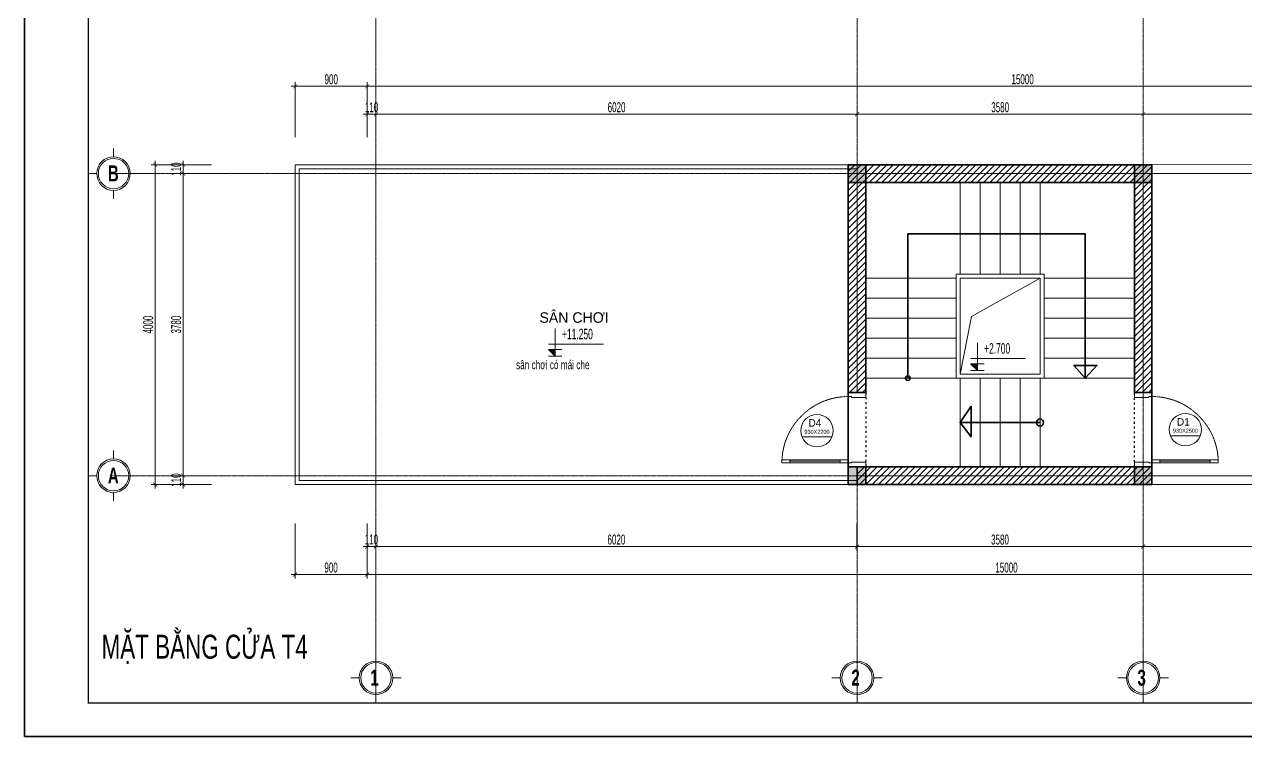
# Model space of a CAD drawing. Header units: millimetres. Extents: x 1336014 to 2939047, y -333549 to -60566.
# Drawn here: x 1371109 to 1386388, y -249644 to -240734 of the extents above; entities that cross this region are included whole.
import ezdxf
from ezdxf.enums import TextEntityAlignment as Align

# ---------------------------------------------------------------- set-up
doc = ezdxf.new("R2010")
doc.units = ezdxf.units.MM
doc.header["$MEASUREMENT"] = 0
for name, pattern in [('ACAD_ISO03W100', [30, 12, -18]), ('CENTER2', [1.125, 0.75, -0.125, 0.125, -0.125]), ('HIDDEN', [0.375, 0.25, -0.125])]:
    doc.linetypes.add(name, pattern=pattern)
for name, color, linetype, lineweight in [('01.Cut', 255, 'Continuous', 35), ('02.Thay', 145, 'Continuous', 15), ('05.Text', 253, 'Continuous', 18), ('06.betong', 2, 'Continuous', 35), ('08.Dim', 156, 'Continuous', 15), ('09.Hatch', 250, 'Continuous', 5), ('10.Text', 254, 'Continuous', 18), ('10.truc', 250, 'CENTER2', 20), ('11.Khung bo', 32, 'Continuous', 50), ('12.Khung', 36, 'Continuous', 25), ('14. Net cua', 34, 'Continuous', 20), ('CCA - DOOR', 154, 'Continuous', 20), ('CUA', 76, 'Continuous', 20), ('DIM', 252, 'Continuous', 20)]:
    doc.layers.add(name, color=color, linetype=linetype, lineweight=lineweight)
doc.layers.add('text', color=7, linetype='Continuous')
doc.layers.add('truc1', color=250, linetype='ACAD_ISO03W100')
doc.layers.add('Tpl_Bound', color=1, linetype='Continuous', plot=False)
doc.styles.add('AVANTH', font='')
doc.styles.add('AVANTHB', font='')
doc.styles.add('TT5_Ghi chu 1', font='', dxfattribs={"width": 0.7, "height": 240})
doc.styles.add('TT5_Text Dim', font='hoatbif.shx', dxfattribs={"width": 0.6})
doc.styles.add('VnAvantH', font='')
doc.styles.get('AVANTH').set_extended_font_data('.VnAvantH')
doc.styles.get('AVANTHB').set_extended_font_data('.VnAvantH', bold=True)
doc.styles.get('TT5_Ghi chu 1').set_extended_font_data('.VnBlackH')
doc.styles.get('VnAvantH').set_extended_font_data('.VnAvantH')
doc.dimstyles.new('TT5_Dim 1-50', dxfattribs={"dimscale": 50, "dimtxt": 2.5, "dimasz": 1, "dimexe": 1, "dimexo": 0.5, "dimgap": 0.5, "dimtad": 1, "dimdec": 0, "dimzin": 0, "dimdsep": 46, "dimtxsty": 'TT5_Text Dim', "dimblk": 'ARCHTICK', "dimcen": 0, "dimdle": 1, "dimclrd": 256, "dimclre": 256, "dimclrt": 1, "dimadec": 0, "dimazin": 0, "dimtfac": 0.015, "dimtdec": 0, "dimtix": 1, "dimtmove": 2, "dimatfit": 3, "dimldrblk": 'DOT', "dimfxl": 1, "dimtolj": 1, "dimtzin": 0, "dimlwd": -1, "dimlwe": -1, "dimarcsym": 1})
pattern_1 = [(45, (835989.484, -202277.364), (-39.7747564, 39.7747564), [])]

# ---------------------------------------------------------------- blocks, each defined once
blk = doc.blocks.new('100')
at = {"layer": '11.Khung bo', "const_width": 26.7}
blk.add_lwpolyline([(1860913, -945240), (1860913, -916940), (1896063, -916940), (1896063, -945240)], close=True, dxfattribs=at)
blk.add_lwpolyline([(1860913, -945240), (1860913, -916940), (1896063, -916940), (1896063, -945240)], close=True, dxfattribs=at)
blk.add_lwpolyline([(1860913, -945240), (1860913, -916940), (1896063, -916940), (1896063, -945240)], close=True, dxfattribs=at)
at = {"layer": '12.Khung'}
blk.add_lwpolyline([(1901579, -945940), (1901579, -916240), (1859580, -916240), (1859580, -945940)], close=True, dxfattribs=at)
blk.add_lwpolyline([(1901579, -945940), (1901579, -916240), (1859580, -916240), (1859580, -945940)], close=True, dxfattribs=at)
blk.add_lwpolyline([(1901579, -945940), (1901579, -916240), (1859580, -916240), (1859580, -945940)], close=True, dxfattribs=at)
blk = doc.blocks.new('DFGFH')
h = blk.add_hatch(color=256)
h.dxf.hatch_style = 1
h.paths.add_polyline_path([(15438, 12137), (15658, 12137), (15658, 12357), (15438, 12357)])
blk.add_lwpolyline([(15438, 12137), (15658, 12137), (15658, 12357), (15438, 12357)], close=True)
blk = doc.blocks.new('DANHTRUC')
for p, q in [((980383, -947347), (980383, -947137)), ((979963, -947767), (979753, -947767)), ((980803, -947767), (981013, -947767)), ((980383, -948187), (980383, -948397))]:
    blk.add_line(p, q)
for radius in [420, 380]:
    blk.add_circle((980383, -947767), radius)
blk = doc.blocks.new('_ARCHTICK')
at = {"const_width": 0.15}
blk.add_lwpolyline([(-0.5, -0.5), (0.5, 0.5)], dxfattribs=at)
blk = doc.blocks.new('*D1823')
at = {"layer": '08.Dim', "transparency": 16777216}
for p, q in [((1375506, -246980), (1375506, -247318)), ((1381526, -246980), (1381526, -247318)), ((1375456, -247268), (1381576, -247268))]:
    blk.add_line(p, q, dxfattribs=at)
at = {"layer": 'Defpoints', "color": 0, "transparency": 16777216}
for p in [(1375506, -246955), (1381526, -246955), (1381526, -247268)]:
    blk.add_point(p, dxfattribs=at)
at = {"layer": '08.Dim', "transparency": 16777216, "xscale": 50, "yscale": 50, "zscale": 50, "rotation": 180}
blk.add_blockref('_ARCHTICK', (1375506, -247268), dxfattribs=at)
at = {"layer": '08.Dim', "transparency": 16777216, "xscale": 50, "yscale": 50, "zscale": 50}
blk.add_blockref('_ARCHTICK', (1381526, -247268), dxfattribs=at)
at = {"layer": '08.Dim', "color": 1, "transparency": 16777216, "insert": (1378516, -247180), "char_height": 125, "attachment_point": 5, "style": 'TT5_Text Dim'}
blk.add_mtext('\\A1;6020', dxfattribs=at)
blk = doc.blocks.new('_DOT')
blk.add_line((-0.5, 0), (-1, 0))
at = {"const_width": 0.5}
blk.add_lwpolyline([(-0.25, 0, 1), (0.25, 0, 1)], format="xyb", close=True, dxfattribs=at)
blk = doc.blocks.new('*D1824')
at = {"layer": '08.Dim', "transparency": 16777216}
for p, q in [((1381525, -246980), (1381525, -247318)), ((1385105, -246980), (1385105, -247318)), ((1381475, -247268), (1385155, -247268))]:
    blk.add_line(p, q, dxfattribs=at)
at = {"layer": 'Defpoints', "color": 0, "transparency": 16777216}
for p in [(1381525, -246955), (1385105, -246955), (1385105, -247268)]:
    blk.add_point(p, dxfattribs=at)
at = {"layer": '08.Dim', "transparency": 16777216, "xscale": 50, "yscale": 50, "zscale": 50, "rotation": 180}
blk.add_blockref('_ARCHTICK', (1381525, -247268), dxfattribs=at)
at = {"layer": '08.Dim', "transparency": 16777216, "xscale": 50, "yscale": 50, "zscale": 50}
blk.add_blockref('_ARCHTICK', (1385105, -247268), dxfattribs=at)
at = {"layer": '08.Dim', "color": 1, "transparency": 16777216, "insert": (1383315, -247180), "char_height": 125, "attachment_point": 5, "style": 'TT5_Text Dim'}
blk.add_mtext('\\A1;3580', dxfattribs=at)
blk = doc.blocks.new('*D1825')
at = {"layer": '08.Dim', "transparency": 16777216}
for p, q in [((1385106, -246980), (1385106, -247318)), ((1390286, -246980), (1390286, -247318)), ((1385056, -247268), (1390336, -247268))]:
    blk.add_line(p, q, dxfattribs=at)
at = {"layer": 'Defpoints', "color": 0, "transparency": 16777216}
for p in [(1385106, -246955), (1390286, -246955), (1390286, -247268)]:
    blk.add_point(p, dxfattribs=at)
at = {"layer": '08.Dim', "transparency": 16777216, "xscale": 50, "yscale": 50, "zscale": 50, "rotation": 180}
blk.add_blockref('_ARCHTICK', (1385106, -247268), dxfattribs=at)
at = {"layer": '08.Dim', "transparency": 16777216, "xscale": 50, "yscale": 50, "zscale": 50}
blk.add_blockref('_ARCHTICK', (1390286, -247268), dxfattribs=at)
at = {"layer": '08.Dim', "color": 1, "transparency": 16777216, "insert": (1387696, -247180), "char_height": 125, "attachment_point": 5, "style": 'TT5_Text Dim'}
blk.add_mtext('\\A1;5180', dxfattribs=at)
blk = doc.blocks.new('*D1827')
at = {"layer": '08.Dim', "transparency": 16777216}
for p, q in [((1375396, -246980), (1375396, -247668)), ((1390396, -246980), (1390396, -247668)), ((1375346, -247618), (1390446, -247618))]:
    blk.add_line(p, q, dxfattribs=at)
at = {"layer": 'Defpoints', "color": 0, "transparency": 16777216}
for p in [(1375396, -246955), (1390396, -246955), (1390396, -247618)]:
    blk.add_point(p, dxfattribs=at)
at = {"layer": '08.Dim', "transparency": 16777216, "xscale": 50, "yscale": 50, "zscale": 50, "rotation": 180}
blk.add_blockref('_ARCHTICK', (1375396, -247618), dxfattribs=at)
at = {"layer": '08.Dim', "transparency": 16777216, "xscale": 50, "yscale": 50, "zscale": 50}
blk.add_blockref('_ARCHTICK', (1390396, -247618), dxfattribs=at)
at = {"layer": '08.Dim', "color": 1, "transparency": 16777216, "insert": (1383396, -247530), "char_height": 125, "attachment_point": 5, "style": 'TT5_Text Dim'}
blk.add_mtext('\\A1;15000', dxfattribs=at)
blk = doc.blocks.new('*D1828')
at = {"layer": '08.Dim', "transparency": 16777216}
for p, q in [((1373096, -242490), (1373096, -242440)), ((1373450, -242490), (1373046, -242490)), ((1373450, -242600), (1373046, -242600)), ((1373096, -242490), (1373096, -242600)), ((1373096, -242600), (1373096, -242650))]:
    blk.add_line(p, q, dxfattribs=at)
at = {"layer": 'Defpoints', "color": 0, "transparency": 16777216}
for p in [(1373096, -242600), (1373475, -242490), (1373475, -242600)]:
    blk.add_point(p, dxfattribs=at)
at = {"layer": '08.Dim', "transparency": 16777216, "xscale": 50, "yscale": 50, "zscale": 50}
for p, rotation in [((1373096, -242490), 270), ((1373096, -242600), 90)]:
    blk.add_blockref('_ARCHTICK', p, dxfattribs=dict(at, rotation=rotation))
at = {"layer": '08.Dim', "color": 1, "transparency": 16777216, "insert": (1373008, -242545), "char_height": 125, "attachment_point": 5, "rotation": 90, "style": 'TT5_Text Dim'}
blk.add_mtext('\\A1;110', dxfattribs=at)
blk = doc.blocks.new('*D1829')
at = {"layer": '08.Dim', "transparency": 16777216}
for p, q in [((1373450, -242600), (1373046, -242600)), ((1373096, -242550), (1373096, -246430)), ((1373450, -246380), (1373046, -246380))]:
    blk.add_line(p, q, dxfattribs=at)
at = {"layer": 'Defpoints', "color": 0, "transparency": 16777216}
for p in [(1373475, -242600), (1373096, -246380), (1373475, -246380)]:
    blk.add_point(p, dxfattribs=at)
at = {"layer": '08.Dim', "transparency": 16777216, "xscale": 50, "yscale": 50, "zscale": 50}
for p, rotation in [((1373096, -242600), 90), ((1373096, -246380), 270)]:
    blk.add_blockref('_ARCHTICK', p, dxfattribs=dict(at, rotation=rotation))
at = {"layer": '08.Dim', "color": 1, "transparency": 16777216, "insert": (1373008, -244490), "char_height": 125, "attachment_point": 5, "rotation": 90, "style": 'TT5_Text Dim'}
blk.add_mtext('\\A1;3780', dxfattribs=at)
blk = doc.blocks.new('*D1830')
at = {"layer": '08.Dim', "transparency": 16777216}
for p, q in [((1373450, -246380), (1373046, -246380)), ((1373096, -246380), (1373096, -246330)), ((1373096, -246380), (1373096, -246490)), ((1373450, -246490), (1373046, -246490)), ((1373096, -246490), (1373096, -246540))]:
    blk.add_line(p, q, dxfattribs=at)
at = {"layer": 'Defpoints', "color": 0, "transparency": 16777216}
for p in [(1373475, -246380), (1373096, -246490), (1373475, -246490)]:
    blk.add_point(p, dxfattribs=at)
at = {"layer": '08.Dim', "transparency": 16777216, "xscale": 50, "yscale": 50, "zscale": 50}
for p, rotation in [((1373096, -246380), 270), ((1373096, -246490), 90)]:
    blk.add_blockref('_ARCHTICK', p, dxfattribs=dict(at, rotation=rotation))
at = {"layer": '08.Dim', "color": 1, "transparency": 16777216, "insert": (1373008, -246435), "char_height": 125, "attachment_point": 5, "rotation": 90, "style": 'TT5_Text Dim'}
blk.add_mtext('\\A1;110', dxfattribs=at)
blk = doc.blocks.new('*D1831')
at = {"layer": '08.Dim', "transparency": 16777216}
for p, q in [((1372746, -242440), (1372746, -246540)), ((1373450, -242490), (1372696, -242490)), ((1373450, -246490), (1372696, -246490))]:
    blk.add_line(p, q, dxfattribs=at)
at = {"layer": 'Defpoints', "color": 0, "transparency": 16777216}
for p in [(1373475, -242490), (1372746, -246490), (1373475, -246490)]:
    blk.add_point(p, dxfattribs=at)
at = {"layer": '08.Dim', "transparency": 16777216, "xscale": 50, "yscale": 50, "zscale": 50}
for p, rotation in [((1372746, -242490), 90), ((1372746, -246490), 270)]:
    blk.add_blockref('_ARCHTICK', p, dxfattribs=dict(at, rotation=rotation))
at = {"layer": '08.Dim', "color": 1, "transparency": 16777216, "insert": (1372658, -244490), "char_height": 125, "attachment_point": 5, "rotation": 90, "style": 'TT5_Text Dim'}
blk.add_mtext('\\A1;4000', dxfattribs=at)
blk = doc.blocks.new('*D1836')
at = {"layer": '08.Dim', "transparency": 16777216}
for p, q in [((1375508, -242146), (1375508, -241808)), ((1381528, -242146), (1381528, -241808)), ((1375458, -241858), (1381578, -241858))]:
    blk.add_line(p, q, dxfattribs=at)
at = {"layer": 'Defpoints', "color": 0, "transparency": 16777216}
for p in [(1381528, -241858), (1375508, -242171), (1381528, -242171)]:
    blk.add_point(p, dxfattribs=at)
at = {"layer": '08.Dim', "transparency": 16777216, "xscale": 50, "yscale": 50, "zscale": 50, "rotation": 180}
blk.add_blockref('_ARCHTICK', (1375508, -241858), dxfattribs=at)
at = {"layer": '08.Dim', "transparency": 16777216, "xscale": 50, "yscale": 50, "zscale": 50}
blk.add_blockref('_ARCHTICK', (1381528, -241858), dxfattribs=at)
at = {"layer": '08.Dim', "color": 1, "transparency": 16777216, "insert": (1378518, -241771), "char_height": 125, "attachment_point": 5, "style": 'TT5_Text Dim'}
blk.add_mtext('\\A1;6020', dxfattribs=at)
blk = doc.blocks.new('*D1837')
at = {"layer": '08.Dim', "transparency": 16777216}
for p, q in [((1381527, -242146), (1381527, -241808)), ((1385107, -242146), (1385107, -241808)), ((1381477, -241858), (1385157, -241858))]:
    blk.add_line(p, q, dxfattribs=at)
at = {"layer": 'Defpoints', "color": 0, "transparency": 16777216}
for p in [(1385107, -241858), (1381527, -242171), (1385107, -242171)]:
    blk.add_point(p, dxfattribs=at)
at = {"layer": '08.Dim', "transparency": 16777216, "xscale": 50, "yscale": 50, "zscale": 50, "rotation": 180}
blk.add_blockref('_ARCHTICK', (1381527, -241858), dxfattribs=at)
at = {"layer": '08.Dim', "transparency": 16777216, "xscale": 50, "yscale": 50, "zscale": 50}
blk.add_blockref('_ARCHTICK', (1385107, -241858), dxfattribs=at)
at = {"layer": '08.Dim', "color": 1, "transparency": 16777216, "insert": (1383317, -241771), "char_height": 125, "attachment_point": 5, "style": 'TT5_Text Dim'}
blk.add_mtext('\\A1;3580', dxfattribs=at)
blk = doc.blocks.new('*D1838')
at = {"layer": '08.Dim', "transparency": 16777216}
for p, q in [((1385108, -242146), (1385108, -241808)), ((1390288, -242146), (1390288, -241808)), ((1385058, -241858), (1390338, -241858))]:
    blk.add_line(p, q, dxfattribs=at)
at = {"layer": 'Defpoints', "color": 0, "transparency": 16777216}
for p in [(1390288, -241858), (1385108, -242171), (1390288, -242171)]:
    blk.add_point(p, dxfattribs=at)
at = {"layer": '08.Dim', "transparency": 16777216, "xscale": 50, "yscale": 50, "zscale": 50, "rotation": 180}
blk.add_blockref('_ARCHTICK', (1385108, -241858), dxfattribs=at)
at = {"layer": '08.Dim', "transparency": 16777216, "xscale": 50, "yscale": 50, "zscale": 50}
blk.add_blockref('_ARCHTICK', (1390288, -241858), dxfattribs=at)
at = {"layer": '08.Dim', "color": 1, "transparency": 16777216, "insert": (1387698, -241771), "char_height": 125, "attachment_point": 5, "style": 'TT5_Text Dim'}
blk.add_mtext('\\A1;5180', dxfattribs=at)
blk = doc.blocks.new('*D1839')
at = {"layer": '08.Dim', "transparency": 16777216}
for p, q in [((1375398, -242146), (1375398, -241808)), ((1375508, -242146), (1375508, -241808)), ((1375398, -241858), (1375348, -241858)), ((1375398, -241858), (1375508, -241858)), ((1375508, -241858), (1375558, -241858))]:
    blk.add_line(p, q, dxfattribs=at)
at = {"layer": 'Defpoints', "color": 0, "transparency": 16777216}
for p in [(1375508, -241858), (1375398, -242171), (1375508, -242171)]:
    blk.add_point(p, dxfattribs=at)
at = {"layer": '08.Dim', "transparency": 16777216, "xscale": 50, "yscale": 50, "zscale": 50}
blk.add_blockref('_ARCHTICK', (1375398, -241858), dxfattribs=at)
at = {"layer": '08.Dim', "transparency": 16777216, "xscale": 50, "yscale": 50, "zscale": 50, "rotation": 180}
blk.add_blockref('_ARCHTICK', (1375508, -241858), dxfattribs=at)
at = {"layer": '08.Dim', "color": 1, "transparency": 16777216, "insert": (1375453, -241771), "char_height": 125, "attachment_point": 5, "style": 'TT5_Text Dim'}
blk.add_mtext('\\A1;110', dxfattribs=at)
blk = doc.blocks.new('*D1841')
at = {"layer": '08.Dim', "transparency": 16777216}
for p, q in [((1375348, -241508), (1390448, -241508)), ((1375398, -242146), (1375398, -241458)), ((1390398, -242146), (1390398, -241458))]:
    blk.add_line(p, q, dxfattribs=at)
at = {"layer": 'Defpoints', "color": 0, "transparency": 16777216}
for p in [(1390398, -241508), (1375398, -242171), (1390398, -242171)]:
    blk.add_point(p, dxfattribs=at)
at = {"layer": '08.Dim', "transparency": 16777216, "xscale": 50, "yscale": 50, "zscale": 50, "rotation": 180}
blk.add_blockref('_ARCHTICK', (1375398, -241508), dxfattribs=at)
at = {"layer": '08.Dim', "transparency": 16777216, "xscale": 50, "yscale": 50, "zscale": 50}
blk.add_blockref('_ARCHTICK', (1390398, -241508), dxfattribs=at)
at = {"layer": '08.Dim', "color": 1, "transparency": 16777216, "insert": (1383598, -241421), "char_height": 125, "attachment_point": 5, "style": 'TT5_Text Dim'}
blk.add_mtext('\\A1;15000', dxfattribs=at)
blk = doc.blocks.new('A$C4E7C6F34')
at = {"layer": 'DIM'}
blk.add_hatch(color=256, dxfattribs=at).paths.add_polyline_path([(-38, 0), (-38, 138), (-178, 138)])
for p, q in [((-38, 576), (-38, 0)), ((964, 248), (-178, 248)), ((-178, 138), (101, 138)), ((-178, 138), (-38, 0)), ((-178, 0), (101, 0))]:
    blk.add_line(p, q, dxfattribs=at)
at = {"layer": 'text', "style": 'TT5_Text Dim', "flags": 8}
blk.add_attdef('%%P0.000', text='', height=220, dxfattribs=at).set_placement((102, 461), align=Align.MIDDLE_LEFT)
blk = doc.blocks.new('*U37')
blk.add_line((-70, 100), (-70, 730))
for points in [[(-50, 0), (-50, 830), (-90, 830), (-90, 0)], [(-50, 100), (-90, 100), (-90, 730), (-50, 730)]]:
    blk.add_lwpolyline(points, close=True)
at = {"lineweight": 13}
for points in [[(-930, -220), (-870, -220), (-870, -40), (-880, -40), (-880, 0), (-930, 0)], [(0, -220), (-60, -220), (-60, -40), (-50, -40), (-50, 0), (0, 0)]]:
    blk.add_lwpolyline(points, close=True, dxfattribs=at)
at = {"linetype": 'HIDDEN'}
blk.add_arc((-50, 0), 830, 90, 180, dxfattribs=at)
blk = doc.blocks.new('*D1848')
at = {"layer": '08.Dim', "transparency": 16777216}
for p, q in [((1374448, -241508), (1375448, -241508)), ((1374498, -242146), (1374498, -241458)), ((1375398, -242146), (1375398, -241458))]:
    blk.add_line(p, q, dxfattribs=at)
at = {"layer": 'Defpoints', "color": 0, "transparency": 16777216}
for p in [(1375398, -241508), (1374498, -242171), (1375398, -242171)]:
    blk.add_point(p, dxfattribs=at)
at = {"layer": '08.Dim', "transparency": 16777216, "xscale": 50, "yscale": 50, "zscale": 50, "rotation": 180}
blk.add_blockref('_ARCHTICK', (1374498, -241508), dxfattribs=at)
at = {"layer": '08.Dim', "transparency": 16777216, "xscale": 50, "yscale": 50, "zscale": 50}
blk.add_blockref('_ARCHTICK', (1375398, -241508), dxfattribs=at)
at = {"layer": '08.Dim', "color": 1, "transparency": 16777216, "insert": (1374948, -241421), "char_height": 125, "attachment_point": 5, "style": 'TT5_Text Dim'}
blk.add_mtext('\\A1;900', dxfattribs=at)
blk = doc.blocks.new('*D1849')
at = {"layer": '08.Dim', "transparency": 16777216}
for p, q in [((1374496, -246980), (1374496, -247668)), ((1375396, -246980), (1375396, -247668)), ((1374446, -247618), (1375446, -247618))]:
    blk.add_line(p, q, dxfattribs=at)
at = {"layer": 'Defpoints', "color": 0, "transparency": 16777216}
for p in [(1374496, -246955), (1375396, -246955), (1375396, -247618)]:
    blk.add_point(p, dxfattribs=at)
at = {"layer": '08.Dim', "transparency": 16777216, "xscale": 50, "yscale": 50, "zscale": 50, "rotation": 180}
blk.add_blockref('_ARCHTICK', (1374496, -247618), dxfattribs=at)
at = {"layer": '08.Dim', "transparency": 16777216, "xscale": 50, "yscale": 50, "zscale": 50}
blk.add_blockref('_ARCHTICK', (1375396, -247618), dxfattribs=at)
at = {"layer": '08.Dim', "color": 1, "transparency": 16777216, "insert": (1374946, -247530), "char_height": 125, "attachment_point": 5, "style": 'TT5_Text Dim'}
blk.add_mtext('\\A1;900', dxfattribs=at)
blk = doc.blocks.new('*D1850')
at = {"layer": '08.Dim', "transparency": 16777216}
for p, q in [((1375396, -246980), (1375396, -247317)), ((1375506, -246980), (1375506, -247317)), ((1375396, -247267), (1375346, -247267)), ((1375396, -247267), (1375506, -247267)), ((1375506, -247267), (1375556, -247267))]:
    blk.add_line(p, q, dxfattribs=at)
at = {"layer": 'Defpoints', "color": 0, "transparency": 16777216}
for p in [(1375396, -246955), (1375506, -246955), (1375506, -247267)]:
    blk.add_point(p, dxfattribs=at)
at = {"layer": '08.Dim', "transparency": 16777216, "xscale": 50, "yscale": 50, "zscale": 50}
blk.add_blockref('_ARCHTICK', (1375396, -247267), dxfattribs=at)
at = {"layer": '08.Dim', "transparency": 16777216, "xscale": 50, "yscale": 50, "zscale": 50, "rotation": 180}
blk.add_blockref('_ARCHTICK', (1375506, -247267), dxfattribs=at)
at = {"layer": '08.Dim', "color": 1, "transparency": 16777216, "insert": (1375451, -247179), "char_height": 125, "attachment_point": 5, "style": 'TT5_Text Dim'}
blk.add_mtext('\\A1;110', dxfattribs=at)
blk = doc.blocks.new('*U38')
blk.add_line((-70, 100), (-70, 730))
for points in [[(-50, 0), (-50, 830), (-90, 830), (-90, 0)], [(-50, 100), (-90, 100), (-90, 730), (-50, 730)]]:
    blk.add_lwpolyline(points, close=True)
at = {"lineweight": 13}
for points in [[(-930, -220), (-870, -220), (-870, -40), (-880, -40), (-880, 0), (-930, 0)], [(0, -220), (-60, -220), (-60, -40), (-50, -40), (-50, 0), (0, 0)]]:
    blk.add_lwpolyline(points, close=True, dxfattribs=at)
at = {"linetype": 'HIDDEN'}
blk.add_arc((-50, 0), 830, 90, 180, dxfattribs=at)
blk = doc.blocks.new('1111111111111')
at = {"layer": 'CUA'}
blk.add_line((-299, -126), (299, -126), dxfattribs=at)
blk.add_circle((0, 0), 324, dxfattribs=at)
at = {"layer": 'CUA', "style": 'VnAvantH'}
for tag, height, p in [('1260X1200', 80, (18, -63)), ('S1', 150, (2, 81)), ('+0.900', 80, (-10, -229))]:
    blk.add_attdef(tag, text='', height=height, dxfattribs=at).set_placement(p, align=Align.CENTER)

msp = doc.modelspace()

# ---------------------------------------------------------------- hatches: boundary and pattern name
at = {"layer": '09.Hatch', "ltscale": 50}
h = msp.add_hatch(dxfattribs=at)
h.set_pattern_fill('TUONGXAY', color=256, scale=450, style=0)
h.set_pattern_definition(pattern_1)
h.paths.add_polyline_path([(1385216.5, -242490.1), (1381416.5, -242490.1), (1381416.5, -245340.1), (1381636.5, -245340.1), (1381636.5, -242710.1), (1384998.5, -242710.1), (1384998.5, -245340.1), (1385216.5, -245340.1)])
h = msp.add_hatch(dxfattribs=at)
h.set_pattern_fill('TUONGXAY', color=256, scale=450, style=0)
h.set_pattern_definition(pattern_1)
h.paths.add_polyline_path([(1385216.5, -246270.1), (1381636.5, -246270.1), (1381526.5, -246270.1), (1381526.5, -246490.1), (1385216.5, -246490.1)])

# ---------------------------------------------------------------- linework, layer by layer
at = {"layer": '01.Cut'}
for points in [[(1384998.5, -242710.1), (1384998.5, -245340.1), (1385216.5, -245340.1), (1385216.5, -242490.1), (1381416.5, -242490.1), (1381416.5, -245340.1), (1381636.5, -245340.1)], [(1384998.5, -242710.1), (1381636.5, -242710.1)], [(1381636.5, -242710.1), (1381636.5, -245340.1)], [(1382161.5, -243894.9), (1382161.5, -243354.7), (1384382.6, -243354.7), (1384382.6, -245160.1), (1384527.6, -245000.5), (1384238.8, -245000.5), (1384382.6, -245160.1)], [(1382161.5, -245160.1), (1382161.5, -243894.9)], [(1383816.1, -245715.1), (1382816.1, -245715.9), (1382953.5, -245511.4), (1382953.5, -245892.9), (1382816.1, -245715.9)], [(1381526.5, -246270.1), (1381526.5, -246490.1), (1385216.5, -246490.1)], [(1381526.5, -246270.1), (1381636.5, -246270.1)], [(1381636.5, -246270.1), (1385216.5, -246270.1)], [(1385216.5, -246270.1), (1385216.5, -246490.1)]]:
    msp.add_lwpolyline(points, dxfattribs=at)
for points in [[(1381416.5, -242490.1), (1385216.5, -242490.1), (1385216.5, -246490.1), (1381416.5, -246490.1)], [(1381526.5, -242710.1), (1381526.5, -242710.1)]]:
    msp.add_lwpolyline(points, close=True, dxfattribs=at)
for centre, radius in [((1382161.5, -245160.1), 28.9), ((1383816.1, -245715.1), 44.3)]:
    msp.add_circle(centre, radius, dxfattribs=at)
at = {"layer": '02.Thay'}
for p, q in [((1381526.5, -245230.1), (1381526.5, -242710.1)), ((1381636.5, -245340.1), (1381636.5, -242710.1)), ((1382816.5, -243860.1), (1382816.5, -242710.1)), ((1383066.5, -243860.1), (1383066.5, -242710.1)), ((1383316.5, -243860.1), (1383316.5, -242710.1)), ((1383566.5, -243860.1), (1383566.5, -242710.1)), ((1383816.5, -243860.1), (1383816.5, -242710.1)), ((1384996.5, -244910.1), (1384996.5, -242710.1)), ((1382816.5, -243910.1), (1382816.5, -245110.1)), ((1382816.5, -243910.1), (1382816.5, -245110.1))]:
    msp.add_line(p, q, dxfattribs=at)
for points in [[(1381526.5, -242490.1), (1374497.5, -242490.1), (1374497.5, -246490.1), (1381526.5, -246490.1)], [(1381526.5, -242540.1), (1374547.5, -242540.1), (1374547.5, -246440.1), (1381526.5, -246440.1)], [(1385106.5, -242487.4), (1390397.5, -242490.1), (1390397.5, -246490.1), (1385216.5, -246490.1)], [(1385216.5, -242597.4), (1390287.5, -242600), (1390287.5, -246380.1), (1385216.5, -246380.1)], [(1382766.5, -243910.1), (1381636.5, -243910.1)], [(1383866.5, -244910.1), (1383866.5, -243860.1), (1382766.5, -243860.1), (1382766.5, -245160.1)], [(1383816.5, -243910.1), (1382816.5, -243910.1)], [(1383816.5, -243910.1), (1382956.5, -244389), (1382816.5, -245110.1)], [(1383816.5, -243910.1), (1383816.5, -244910.1)], [(1384996.5, -243910.1), (1383866.5, -243910.1)], [(1382766.5, -244160.1), (1381636.5, -244160.1)], [(1382766.5, -244160.1), (1381636.5, -244160.1)], [(1384996.5, -244160.1), (1383866.5, -244160.1)], [(1384996.5, -244160.1), (1383866.5, -244160.1)], [(1382766.5, -244410.1), (1381636.5, -244410.1)], [(1382766.5, -244410.1), (1381636.5, -244410.1)], [(1384996.5, -244410.1), (1383866.5, -244410.1)], [(1384996.5, -244410.1), (1383866.5, -244410.1)], [(1382766.5, -244660.1), (1381636.5, -244660.1)], [(1382766.5, -244660.1), (1381636.5, -244660.1)], [(1384996.5, -244660.1), (1383866.5, -244660.1)], [(1384996.5, -244660.1), (1383866.5, -244660.1)], [(1382766.5, -244910.1), (1381636.5, -244910.1)], [(1382766.5, -244910.1), (1381636.5, -244910.1)], [(1383866.5, -244910.1), (1383866.5, -245160.1), (1382816.5, -245160.1)], [(1383816.5, -244910.1), (1383816.5, -245110.1), (1382816.5, -245110.1)], [(1384996.5, -244910.1), (1383866.5, -244910.1)], [(1384996.5, -244910.1), (1383866.5, -244910.1)], [(1384996.5, -244910.1), (1384996.5, -245160.1)], [(1382816.5, -245160.1), (1381636.5, -245160.1)], [(1382816.5, -245160.1), (1381636.5, -245160.1)], [(1382815.7, -245160.1), (1382816.5, -246270.4)], [(1383065.7, -245160.1), (1383066.5, -246270.4)], [(1383315.7, -245160.1), (1383316.5, -246270.3)], [(1383565.7, -245160.1), (1383566.5, -246270.2)], [(1383815.7, -245160.1), (1383816.5, -246270.1)], [(1383866.5, -245160.1), (1384996.5, -245160.1)]]:
    msp.add_lwpolyline(points, dxfattribs=at)
at = {"layer": '10.truc'}
for p, q in [((1375507.5, -232244.3), (1375507.5, -249224.1)), ((1381526.5, -232244.3), (1381526.5, -245340.1)), ((1385106.5, -232244.3), (1385106.5, -249224.1)), ((1372209.5, -242600.1), (1392999.3, -242600.1)), ((1381526.5, -246270.1), (1381526.5, -249224.1)), ((1372209.5, -246380.1), (1392999.3, -246380.1))]:
    msp.add_line(p, q, dxfattribs=at)
at = {"layer": 'Tpl_Bound', "color": 1}
msp.add_lwpolyline([(1371109.5, -249644.1), (1371109.5, -231824.3), (1396309.3, -231824.3), (1396309.3, -249644.1)], close=True, dxfattribs=at)
at = {"layer": 'truc1', "ltscale": 2}
for points in [[(1381416.5, -245340.1), (1381636.5, -245340.1), (1381636.5, -246270.1), (1381416.5, -246270.1)], [(1384996.5, -245340.1), (1385216.5, -245340.1), (1385216.5, -246270.1), (1384996.5, -246270.1)]]:
    msp.add_lwpolyline(points, close=True, dxfattribs=at)

# ---------------------------------------------------------------- block references
at = {"layer": '05.Text'}
for name, p, xscale, yscale, zscale in [('100', (255361.7, 317919.8), 0.6, 0.6, 0.6), ('DANHTRUC', (882032.8, 231283.2), 0.5, 0.5, 0.5), ('DANHTRUC', (882032.8, 227503.2), 0.5, 0.5, 0.5), ('DANHTRUC', (885315.8, 224974.2), 0.5, 0.5, 0.5), ('DANHTRUC', (891334.8, 224974.2), 0.5, 0.5, 0.5), ('DANHTRUC', (894914.8, 224974.2), 0.5, 0.5, 0.5)]:
    msp.add_blockref(name, p, dxfattribs=dict(at, xscale=xscale, yscale=yscale, zscale=zscale))
at = {"layer": '06.betong'}
for p in [(1365978.4, -254846.9), (1369558.4, -254846.9), (1365978.4, -258626.9), (1369558.4, -258626.9)]:
    msp.add_blockref('DFGFH', p, dxfattribs=at)
at = {"layer": '08.Dim'}
ref = msp.add_blockref('A$C4E7C6F34', (1377774, -244884.5), dxfattribs=dict(at, xscale=0.6, yscale=0.6, zscale=0.6))
ref.add_attrib('%%P0.000', '+11.250', dxfattribs={"layer": 'text', "height": 132, "style": 'TT5_Text Dim', "width": 0.6, "flags": 8}).set_placement((1377835.4, -244607.7), align=Align.MIDDLE_LEFT)
ref = msp.add_blockref('A$C4E7C6F34', (1383054.4, -245064.5), dxfattribs=dict(at, xscale=0.6, yscale=0.6, zscale=0.6))
ref.add_attrib('%%P0.000', '+2.700', dxfattribs={"layer": 'text', "height": 132, "style": 'TT5_Text Dim', "width": 0.6, "flags": 8}).set_placement((1383115.9, -244787.7), align=Align.MIDDLE_LEFT)
at = {"layer": '14. Net cua', "ltscale": 100, "xscale": -1, "rotation": 90}
msp.add_blockref('*U38', (1381416.5, -246270.1), dxfattribs=at)
at = {"layer": '14. Net cua', "ltscale": 100, "rotation": 270}
msp.add_blockref('*U37', (1385216.5, -246270.1), dxfattribs=at)
at = {"layer": 'CCA - DOOR', "ltscale": 100}
ref = msp.add_blockref('1111111111111', (1381025.1, -245816.9), dxfattribs=dict(at, xscale=0.6250000000000012, yscale=0.6250000000000012, zscale=0.6250000000000012))
ref.add_attrib('S1', 'D4', dxfattribs={"layer": 'CUA', "height": 93.75, "style": 'VnAvantH'}).set_placement((1380999, -245766.5), align=Align.CENTER)
ref.add_attrib('1260X1200', '930X2200', dxfattribs={"layer": 'CUA', "height": 50, "style": 'VnAvantH'}).set_placement((1381025.2, -245856.2), align=Align.CENTER)
ref = msp.add_blockref('1111111111111', (1385634.6, -245803.8), dxfattribs=dict(at, xscale=0.6250000000000012, yscale=0.6250000000000012, zscale=0.6250000000000012))
ref.add_attrib('S1', 'D1', dxfattribs={"layer": 'CUA', "height": 93.75, "style": 'VnAvantH'}).set_placement((1385608.5, -245753.4), align=Align.CENTER)
ref.add_attrib('1260X1200', '930X2500', dxfattribs={"layer": 'CUA', "height": 50, "style": 'VnAvantH'}).set_placement((1385634.7, -245843.1), align=Align.CENTER)

# ---------------------------------------------------------------- texts
at = {"layer": '05.Text', "width": 0.7}
for s, height, style, p in [('B', 200, 'AVANTHB', (1372153.7, -242697.8)), ('s©n ch¬i cã m¸i che', 110, 'TT5_Text Dim', (1377260.2, -245047.8)), ('A', 200, 'AVANTHB', (1372153.7, -246477.8)), ('MÆT B»NG cöa t4', 300, 'TT5_Ghi chu 1', (1372074.5, -248669.9)), ('1', 200, 'AVANTHB', (1375436.7, -249006.8)), ('2', 200, 'AVANTHB', (1381455.7, -249006.8)), ('3', 200, 'AVANTHB', (1385035.7, -249006.8))]:
    msp.add_text(s, height=height, dxfattribs=dict(at, style=style)).set_placement(p)
at = {"layer": '10.Text', "color": 4, "style": 'AVANTH'}
msp.add_text('s©n ch¬i', height=132, dxfattribs=at).set_placement((1377552.9, -244467.6))

# ---------------------------------------------------------------- dimensions: what is measured, and where the dimension line sits
at = {"layer": '08.Dim'}
for base, p1, p2, picture, middle in [((1375398.5, -241508.4), (1374498.5, -242170.9), (1375398.5, -242170.9), '*D1848', (1374948.5, -241420.9)), ((1375508.5, -241858.4), (1375398.5, -242170.9), (1375508.5, -242170.9), '*D1839', (1375453.5, -241770.9)), ((1381528.5, -241858.4), (1375508.5, -242170.9), (1381528.5, -242170.9), '*D1836', (1378518.5, -241770.9)), ((1385107.5, -241858.4), (1381527.5, -242170.9), (1385107.5, -242170.9), '*D1837', (1383317.5, -241770.9)), ((1390288.5, -241858.4), (1385108.5, -242170.9), (1390288.5, -242170.9), '*D1838', (1387698.5, -241770.9)), ((1375396.5, -247617.7), (1374496.5, -246955.2), (1375396.5, -246955.2), '*D1849', (1374946.5, -247530.2)), ((1375506.5, -247266.7), (1375396.5, -246955.2), (1375506.5, -246955.2), '*D1850', (1375451.5, -247179.2)), ((1381526.5, -247267.7), (1375506.5, -246955.2), (1381526.5, -246955.2), '*D1823', (1378516.5, -247180.2)), ((1385105.5, -247267.7), (1381525.5, -246955.2), (1385105.5, -246955.2), '*D1824', (1383315.5, -247180.2)), ((1390286.5, -247267.7), (1385106.5, -246955.2), (1390286.5, -246955.2), '*D1825', (1387696.5, -247180.2))]:
    dim = msp.add_linear_dim(base=base, p1=p1, p2=p2, dimstyle='TT5_Dim 1-50', dxfattribs=at)
    dim.commit()
    dim.dimension.update_dxf_attribs({"geometry": picture, "text_midpoint": middle})
for base, p1, p2, picture, middle in [((1390398.5, -241508.4), (1375398.5, -242170.9), (1390398.5, -242170.9), '*D1841', (1383598.5, -241420.9)), ((1390396.5, -247617.7), (1375396.5, -246955.2), (1390396.5, -246955.2), '*D1827', (1383396.5, -247530.2))]:
    dim = msp.add_linear_dim(base=base, p1=p1, p2=p2, dimstyle='TT5_Dim 1-50', dxfattribs=at)
    dim.commit()
    dim.dimension.update_dxf_attribs({"geometry": picture, "text_midpoint": middle, "dimtype": 160})
for base, p1, p2, picture, middle in [((1372745.5, -246490.1), (1373474.6, -242490.1), (1373474.6, -246490.1), '*D1831', (1372658, -244490.1)), ((1373095.5, -242600.1), (1373474.6, -242490.1), (1373474.6, -242600.1), '*D1828', (1373008, -242545.1)), ((1373095.5, -246380.1), (1373474.6, -242600.1), (1373474.6, -246380.1), '*D1829', (1373008, -244490.1)), ((1373095.5, -246490.1), (1373474.6, -246380.1), (1373474.6, -246490.1), '*D1830', (1373008, -246435.1))]:
    dim = msp.add_linear_dim(base=base, p1=p1, p2=p2, angle=90, dimstyle='TT5_Dim 1-50', dxfattribs=at)
    dim.commit()
    dim.dimension.update_dxf_attribs({"geometry": picture, "text_midpoint": middle})

doc.saveas('drawing.dxf')
